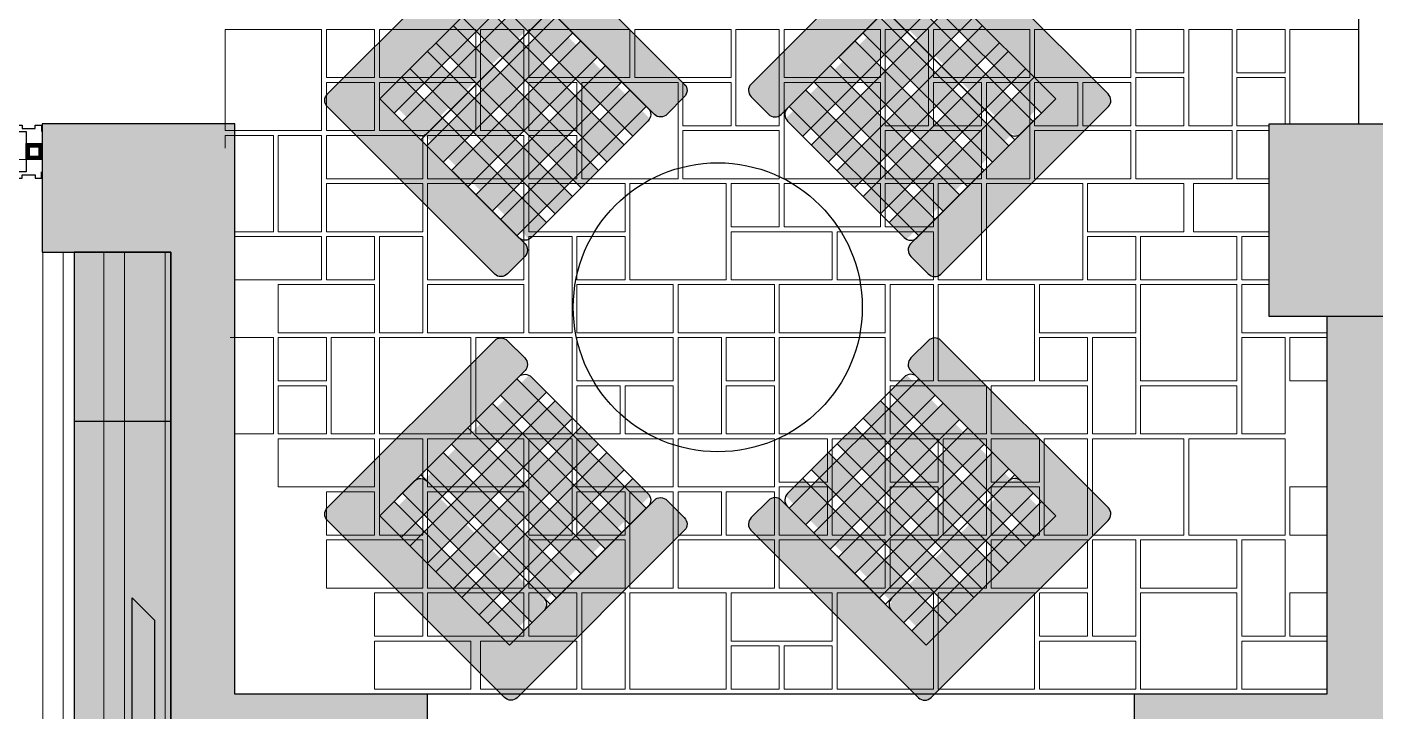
# Model space of a CAD drawing. Header units: millimetres. Extents: x 38613 to 88834, y 14193 to 29607.
# Drawn here: x 43766 to 47963, y 23160 to 25291 of the extents above; entities that cross this region are included whole.
import ezdxf

# ---------------------------------------------------------------- set-up
doc = ezdxf.new("R2010")
doc.units = ezdxf.units.MM
for name, color, linetype in [('doors', 4, 'Continuous'), ('Furn', 34, 'Continuous'), ('furn hatch', 254, 'Continuous'), ('hatch wall', 8, 'Continuous'), ('wall', 5, 'Continuous')]:
    doc.layers.add(name, color=color, linetype=linetype)
doc.layers.add('Floor', color=7, linetype='Continuous', lineweight=0, true_color=0xd6d6d6)

# ---------------------------------------------------------------- blocks, each defined once
blk = doc.blocks.new('gad fu')
at = {"layer": 'furn hatch'}
blk.add_hatch(color=256, dxfattribs=at).paths.add_polyline_path([(440, 850, 0.414214), (410, 880), (330, 880, 0.414214), (300, 850), (300, 140), (-300, 140), (-300, 310), (-300, 850, 0.414214), (-330, 880), (-410, 880, 0.414214), (-440, 850), (-440, 30, 0.414214), (-410, 0), (410, 0, 0.414214), (440, 30)])
h = blk.add_hatch(color=256, dxfattribs=at)
h.paths.add_polyline_path([(-200, 810), (-200, 850), (-270, 850, 0.085164), (-280, 848.3), (-280, 810)])
h.paths.add_polyline_path([(-280, 730), (-280, 690), (-200, 690), (-200, 730)])
h.paths.add_polyline_path([(-280, 610), (-280, 570), (-200, 570), (-200, 610)])
h.paths.add_polyline_path([(-280, 490), (-280, 450), (-200, 450), (-200, 490)])
h.paths.add_polyline_path([(-200, 340), (-200, 450), (-280, 450), (-280, 340)])
h.paths.add_polyline_path([(-270, 340, 0.085164), (-280, 338.3), (-280, 140), (-200, 140), (-200, 340)])
h = blk.add_hatch(color=256, dxfattribs=at)
h.paths.add_polyline_path([(-160, 850), (-160, 810), (-80, 810), (-80, 850)])
h.paths.add_polyline_path([(-160, 730), (-160, 690), (-80, 690), (-80, 730)])
h.paths.add_polyline_path([(-80, 570), (-80, 610), (-160, 610), (-160, 570)])
h.paths.add_polyline_path([(-80, 450), (-80, 490), (-160, 490), (-160, 450)])
h.paths.add_polyline_path([(-80, 340), (-80, 370), (-160, 370), (-160, 340)])
h.paths.add_polyline_path([(-160, 340), (-160, 330), (-80, 330), (-80, 340)])
h.paths.add_polyline_path([(-80, 210), (-80, 250), (-160, 250), (-160, 210)])
h = blk.add_hatch(color=256, dxfattribs=at)
h.paths.add_polyline_path([(-40, 250), (-40, 210), (40, 210), (40, 250)])
h.paths.add_polyline_path([(40, 340), (40, 370), (-40, 370), (-40, 340)])
h.paths.add_polyline_path([(-40, 340), (-40, 330), (40, 330), (40, 340)])
h.paths.add_polyline_path([(40, 450), (40, 490), (-40, 490), (-40, 450)])
h.paths.add_polyline_path([(40, 570), (40, 610), (-40, 610), (-40, 570)])
h.paths.add_polyline_path([(40, 690), (40, 730), (-40, 730), (-40, 690)])
h.paths.add_polyline_path([(-40, 850), (-40, 810), (40, 810), (40, 850)])
h.paths.add_polyline_path([(80, 850), (80, 810), (160, 810), (160, 850)])
h.paths.add_polyline_path([(80, 730), (80, 690), (160, 690), (160, 730)])
h.paths.add_polyline_path([(80, 610), (80, 570), (160, 570), (160, 610)])
h.paths.add_polyline_path([(80, 490), (80, 450), (160, 450), (160, 490)])
h.paths.add_polyline_path([(160, 340), (160, 370), (80, 370), (80, 340)])
h.paths.add_polyline_path([(160, 330), (160, 340), (80, 340), (80, 330)])
h.paths.add_polyline_path([(160, 210), (160, 250), (80, 250), (80, 210)])
h.paths.add_polyline_path([(280, 210), (280, 250), (200, 250), (200, 210)])
h.paths.add_polyline_path([(200, 340), (200, 330), (280, 330), (280, 338.3, 0.085164), (270, 340)])
h.paths.add_polyline_path([(270, 340), (280, 340), (280, 370), (200, 370), (200, 340)])
h.paths.add_polyline_path([(280, 450), (280, 490), (200, 490), (200, 450)])
h.paths.add_polyline_path([(200, 570), (200, 490), (280, 490), (280, 570)])
h.paths.add_polyline_path([(280, 570), (280, 610), (200, 610), (200, 570)])
h.paths.add_polyline_path([(200, 730), (200, 690), (280, 690), (280, 730)])
h.paths.add_polyline_path([(280, 810), (280, 848.3, 0.085164), (270, 850), (200, 850), (200, 810)])
h = blk.add_hatch(color=256, dxfattribs=at)
h.paths.add_polyline_path([(280, 490), (300, 490), (300, 570), (280, 570)])
h.paths.add_polyline_path([(280, 570), (200, 570), (200, 490), (280, 490)])
h.paths.add_polyline_path([(200, 570), (160, 570), (160, 490), (200, 490)])
h.paths.add_polyline_path([(160, 570), (80, 570), (80, 490), (160, 490)])
h.paths.add_polyline_path([(80, 570), (40, 570), (40, 490), (80, 490)])
h.paths.add_polyline_path([(40, 570), (-40, 570), (-40, 490), (40, 490)])
h.paths.add_polyline_path([(-40, 570), (-80, 570), (-80, 490), (-40, 490)])
h.paths.add_polyline_path([(-80, 570), (-160, 570), (-160, 490), (-80, 490)])
h.paths.add_polyline_path([(-160, 570), (-200, 570), (-200, 490), (-160, 490)])
h.paths.add_polyline_path([(-200, 570), (-280, 570), (-280, 490), (-200, 490)])
h.paths.add_polyline_path([(-280, 570), (-300, 570), (-300, 490), (-280, 490)])
h.paths.add_polyline_path([(-300, 610), (-280, 610), (-280, 690), (-300, 690)])
h.paths.add_polyline_path([(-280, 610), (-200, 610), (-200, 690), (-280, 690)])
h.paths.add_polyline_path([(-200, 610), (-160, 610), (-160, 690), (-200, 690)])
h.paths.add_polyline_path([(-160, 610), (-80, 610), (-80, 690), (-160, 690)])
h.paths.add_polyline_path([(-40, 690), (-80, 690), (-80, 610), (-40, 610)])
h.paths.add_polyline_path([(40, 690), (-40, 690), (-40, 610), (40, 610)])
h.paths.add_polyline_path([(40, 610), (80, 610), (80, 690), (40, 690)])
h.paths.add_polyline_path([(80, 610), (160, 610), (160, 690), (80, 690)])
h.paths.add_polyline_path([(200, 690), (160, 690), (160, 610), (200, 610)])
h.paths.add_polyline_path([(200, 610), (280, 610), (280, 690), (200, 690)])
h.paths.add_polyline_path([(300, 690), (280, 690), (280, 610), (300, 610)])
h.paths.add_polyline_path([(300, 810), (280, 810), (280, 730), (300, 730)])
h.paths.add_polyline_path([(280, 810), (200, 810), (200, 730), (280, 730)])
h.paths.add_polyline_path([(160, 730), (200, 730), (200, 810), (160, 810)])
h.paths.add_polyline_path([(160, 810), (80, 810), (80, 730), (160, 730)])
h.paths.add_polyline_path([(80, 810), (40, 810), (40, 730), (80, 730)])
h.paths.add_polyline_path([(40, 810), (-40, 810), (-40, 730), (40, 730)])
h.paths.add_polyline_path([(-40, 810), (-80, 810), (-80, 730), (-40, 730)])
h.paths.add_polyline_path([(-80, 730), (-80, 810), (-160, 810), (-160, 730)])
h.paths.add_polyline_path([(-200, 730), (-160, 730), (-160, 810), (-200, 810)])
h.paths.add_polyline_path([(-200, 810), (-280, 810), (-280, 730), (-200, 730)])
h.paths.add_polyline_path([(-280, 810), (-300, 810), (-300, 730), (-280, 730)])
h = blk.add_hatch(color=256, dxfattribs=at)
h.paths.add_polyline_path([(-280, 210), (-300, 210), (-300, 140), (-280, 140)])
h.paths.add_polyline_path([(-200, 210), (-280, 210), (-280, 140), (-200, 140)])
h.paths.add_polyline_path([(-160, 210), (-200, 210), (-200, 140), (-160, 140)])
h.paths.add_polyline_path([(-80, 210), (-160, 210), (-160, 140), (-80, 140)])
h.paths.add_polyline_path([(-40, 210), (-80, 210), (-80, 140), (-40, 140)])
h.paths.add_polyline_path([(40, 210), (-40, 210), (-40, 140), (40, 140)])
h.paths.add_polyline_path([(80, 210), (40, 210), (40, 140), (80, 140)])
h.paths.add_polyline_path([(160, 210), (80, 210), (80, 140), (160, 140)])
h.paths.add_polyline_path([(200, 210), (160, 210), (160, 140), (200, 140)])
h.paths.add_polyline_path([(280, 210), (200, 210), (200, 140), (280, 140)])
h.paths.add_polyline_path([(300, 210), (280, 210), (280, 140), (300, 140)])
h.paths.add_polyline_path([(300, 310, 0.184483), (292.4, 330), (280, 330), (280, 250), (300, 250)])
h.paths.add_polyline_path([(280, 330), (200, 330), (200, 250), (280, 250)])
h.paths.add_polyline_path([(200, 330), (160, 330), (160, 250), (200, 250)])
h.paths.add_polyline_path([(160, 330), (80, 330), (80, 250), (160, 250)])
h.paths.add_polyline_path([(80, 330), (40, 330), (40, 250), (80, 250)])
h.paths.add_polyline_path([(-40, 330), (-80, 330), (-80, 250), (-40, 250)])
h.paths.add_polyline_path([(40, 330), (-40, 330), (-40, 250), (40, 250)])
h.paths.add_polyline_path([(-80, 330), (-160, 330), (-160, 250), (-80, 250)])
h.paths.add_polyline_path([(-160, 330), (-200, 330), (-200, 250), (-160, 250)])
h.paths.add_polyline_path([(-200, 330), (-280, 330), (-280, 250), (-200, 250)])
h.paths.add_polyline_path([(-280, 330), (-292.4, 330, 0.184483), (-300, 310), (-300, 250), (-280, 250)])
h.paths.add_polyline_path([(-280, 450), (-300, 450), (-300, 370), (-280, 370)])
h.paths.add_polyline_path([(-200, 450), (-280, 450), (-280, 370), (-200, 370)])
h.paths.add_polyline_path([(-160, 450), (-200, 450), (-200, 370), (-160, 370)])
h.paths.add_polyline_path([(-80, 450), (-160, 450), (-160, 370), (-80, 370)])
h.paths.add_polyline_path([(-40, 450), (-80, 450), (-80, 370), (-40, 370)])
h.paths.add_polyline_path([(40, 450), (-40, 450), (-40, 370), (40, 370)])
h.paths.add_polyline_path([(160, 450), (80, 450), (80, 370), (160, 370)])
h.paths.add_polyline_path([(80, 450), (40, 450), (40, 370), (80, 370)])
h.paths.add_polyline_path([(200, 450), (160, 450), (160, 370), (200, 370)])
h.paths.add_polyline_path([(280, 450), (200, 450), (200, 370), (280, 370)])
h.paths.add_polyline_path([(300, 450), (280, 450), (280, 370), (300, 370)])
at = {"color": 0}
for points in [[(-300, 140), (-300, 850, 0.414214), (-330, 880), (-410, 880, 0.414214), (-440, 850), (-440, 30, 0.414214), (-410, 0), (410, 0, 0.414214), (440, 30), (440, 850, 0.414214), (410, 880), (330, 880, 0.414214), (300, 850), (300, 140), (-300, 140), (-300, 850)], [(-300, 340), (270, 340, -0.414214), (300, 310), (300, 140), (-300, 140), (-300, 310, -0.414214), (-270, 340), (300, 340), (300, 820, 0.414214), (270, 850), (-270, 850, 0.414214), (-300, 820), (-300, 340)]]:
    blk.add_lwpolyline(points, format="xyb", dxfattribs=at)
at = {"layer": 'furn hatch'}
for p, q in [((-200, 850), (-200, 140)), ((-160, 850), (-160, 140)), ((-80, 850), (-80, 140)), ((-40, 850), (-40, 140)), ((40, 850), (40, 140)), ((80, 850), (80, 140)), ((160, 850), (160, 140)), ((200, 850), (200, 140)), ((300, 810), (-300, 810)), ((300, 730), (-300, 730)), ((300, 690), (-300, 690)), ((300, 610), (-300, 610)), ((300, 570), (-300, 570)), ((300, 490), (-300, 490)), ((300, 450), (-300, 450)), ((300, 370), (-300, 370)), ((300, 250), (-300, 250)), ((-300, 210), (300, 210))]:
    blk.add_line(p, q, dxfattribs=at)
blk = doc.blocks.new('door-handle')
at = {"color": 0}
for p, q in [((-32, 10), (-32, -10)), ((-30, 9), (-32, 9)), ((-30, 9), (-30, -9)), ((-19, 9), (-21, 9)), ((-21, 9), (-21, -9)), ((-19, 10), (-19, -10)), ((-9, 10), (-19, 10)), ((0, 25), (-9, 25)), ((-9, 25), (-9, -25)), ((0, -25), (0, 25)), ((-32, -10), (-40.3, -10)), ((-30, -9), (-32, -9)), ((-19, -9), (-21, -9)), ((-9, -10), (-19, -10)), ((-9, -25), (0, -25)), ((-61.7, -93.1), (-60.8, -94))]:
    blk.add_line(p, q, dxfattribs=at)
for centre, radius, start, end in [((-34.5, -14.9), 25, 84.355, 191.5747), ((-25.5, 16.2), 8.47, 237.8902, 302.1098), ((-242.8, -39.2), 184.8, 350.5395, 5.9914), ((-39.7, -19.5), 9.55, 85.9769, 192.3257), ((-595.6, -61.6), 548.1, 359.693, 4.1861), ((-25.5, -16.2), 8.47, 57.8902, 122.1098), ((-38.9, -82.4), 25.1, 149.3294, 204.9726), ((-91.1, -62.2), 42.6, 313.5613, 358.1692), ((-90.2, -63.1), 42.6, 313.5613, 358.1692)]:
    blk.add_arc(centre, radius, start, end, dxfattribs=at)
blk = doc.blocks.new('door 810x125')
at = {"layer": 'doors', "color": 34, "linetype": 'ByBlock'}
for points in [[(-62.5, -32), (-82.5, -32), (-82.5, -12), (-72.5, -12), (-72.5, 28), (-82.5, 28), (-82.5, 48), (-62.5, 48)], [(62.5, -32), (82.5, -32), (82.5, -12), (72.5, -12), (72.5, 28), (82.5, 28), (82.5, 48), (62.5, 48)], [(62.5, 0), (-62.5, 0), (-62.5, -47), (-10.5, -47), (-10.5, -32), (62.5, -32), (62.5, 0)], [(29.5, -32), (735.5, -32), (735.5, -72), (29.5, -72), (29.5, -32)], [(-62.5, -778), (-82.5, -778), (-82.5, -798), (-72.5, -798), (-72.5, -838), (-82.5, -838), (-82.5, -858), (-62.5, -858)], [(62.5, -810), (-62.5, -810), (-62.5, -763), (-10.5, -763), (-10.5, -778), (62.5, -778), (62.5, -810)], [(62.5, -778), (82.5, -778), (82.5, -798), (72.5, -798), (72.5, -838), (82.5, -838), (82.5, -858), (62.5, -858)]]:
    blk.add_lwpolyline(points, dxfattribs=at)
at = {"layer": 'doors'}
blk.add_arc((-10.5, -32), 746.3, 272.8011, 358.4643, dxfattribs=at)
at = {"layer": 'doors', "color": 34, "linetype": 'ByBlock', "zscale": 0.07530120532436947}
for p, xscale, yscale, rotation in [((681.6, -32), 0.7530120532028377, 0.7530120532028377, 270.0000000310026), ((681.6, -72), -0.753012053319253, 0.753012053319253, 269.9999999689974)]:
    blk.add_blockref('door-handle', p, dxfattribs=dict(at, xscale=xscale, yscale=yscale, rotation=rotation))

msp = doc.modelspace()

# ---------------------------------------------------------------- hatches: boundary and pattern name
at = {"layer": 'doors'}
h = msp.add_hatch(color=256, dxfattribs=at)
h.paths.add_polyline_path([(43803.3, 24887.6), (43773.3, 24887.6), (43773.3, 24917.6), (43803.3, 24917.6)], flags=16)
h.paths.add_polyline_path([(43813.3, 24877.6), (43763.3, 24877.6), (43763.3, 24927.6), (43813.3, 24927.6)])
at = {"layer": 'Floor'}
h = msp.add_hatch(dxfattribs=at)
h.set_pattern_fill('ANSI32', color=256, scale=20, angle=45)
edge = h.paths.add_edge_path()
edge.add_line((45113.3, 15113.3), (44413.3, 15113.3))
edge.add_line((44413.3, 15113.3), (44413.3, 16013.3))
edge.add_line((44413.3, 16013.3), (43863.3, 16013.3))
edge.add_line((43863.3, 16013.3), (43863.3, 15813.3))
edge.add_line((43863.3, 15813.3), (44013.3, 15813.3))
edge.add_line((44013.3, 15813.3), (44013.3, 14913.3))
edge.add_line((44013.3, 14913.3), (44113.3, 14913.3))
edge.add_line((44113.3, 14913.3), (44113.3, 14783.3))
edge.add_line((44113.3, 14783.3), (41913.3, 14783.3))
edge.add_line((41913.3, 14783.3), (41913.3, 15813.3))
edge.add_line((41913.3, 15813.3), (43053.3, 15813.3))
edge.add_line((43053.3, 15813.3), (43053.3, 16013.3))
edge.add_line((43053.3, 16013.3), (42163.3, 16013.3))
edge.add_line((42163.3, 16013.3), (42163.3, 17513.3))
edge.add_line((42163.3, 17513.3), (42813.3, 17513.3))
edge.add_line((42813.3, 17513.3), (42813.3, 18463.3))
edge.add_line((42813.3, 18463.3), (42075.8, 18463.3))
edge.add_line((42075.8, 18463.3), (42075.8, 18363.3))
edge.add_line((42075.8, 18363.3), (42713.3, 18363.3))
edge.add_line((42713.3, 18363.3), (42713.3, 17613.3))
edge.add_line((42713.3, 17613.3), (42063.3, 17613.3))
edge.add_line((42063.3, 17613.3), (42063.3, 16013.3))
edge.add_line((42063.3, 16013.3), (39613.3, 16013.3))
edge.add_line((39613.3, 16013.3), (39613.3, 18463.3))
edge.add_line((39613.3, 18463.3), (39413.3, 18463.3))
edge.add_line((39413.3, 18463.3), (38813.3, 19063.3))
edge.add_line((38813.3, 19063.3), (38813.3, 20389.6))
edge.add_line((38813.3, 20389.6), (39413.3, 20989.6))
edge.add_line((39413.3, 20989.6), (40213.3, 20989.6))
edge.add_line((40213.3, 20989.6), (40213.3, 21189.6))
edge.add_line((40213.3, 21189.6), (39613.3, 21189.6))
edge.add_line((39613.3, 21189.6), (39613.3, 24589.6))
edge.add_line((39613.3, 24589.6), (40213.3, 24589.6))
edge.add_line((40213.3, 24589.6), (40213.3, 24877.6))
edge.add_line((40213.3, 24877.6), (43813.3, 24877.6))
edge.add_line((43813.3, 24877.6), (43813.3, 24589.6))
edge.add_line((43813.3, 24589.6), (44213.3, 24589.6))
edge.add_line((44213.3, 24589.6), (44213.3, 21189.6))
edge.add_line((44213.3, 21189.6), (43813.3, 21189.6))
edge.add_line((43813.3, 21189.6), (43813.3, 20989.6))
edge.add_line((43813.3, 20989.6), (43863.3, 20989.6))
edge.add_line((43863.3, 20989.6), (43863.3, 20893.4))
edge.add_line((43863.3, 20893.4), (43663.3, 20693.4))
edge.add_line((43663.3, 20693.4), (43663.3, 20021.2))
edge.add_line((43663.3, 20021.2), (43863.3, 19821.2))
edge.add_line((43863.3, 19821.2), (43863.3, 19725))
edge.add_line((43863.3, 19725), (44013.3, 19725))
edge.add_line((44013.3, 19725), (44013.3, 19573.3))
edge.add_line((44013.3, 19573.3), (44148.3, 19573.3))
edge.add_line((44148.3, 19573.3), (44148.3, 18763.3))
edge.add_line((44148.3, 18763.3), (44013.3, 18763.3))
edge.add_line((44013.3, 18763.3), (44013.3, 18363.3))
edge.add_line((44013.3, 18363.3), (44130.9, 18363.3))
edge.add_arc((45675, 18299.2), 1545.5, 177.6226, 219.1921)
edge.add_arc((45646, 18275.5), 1507.9, 219.1921, 249.3154)
edge.add_line((45113.3, 16864.8), (45113.3, 16733.3))
edge.add_line((45113.3, 16733.3), (45213.3, 16733.3))
edge.add_line((45213.3, 16733.3), (45213.3, 16023.3))
edge.add_line((45213.3, 16023.3), (45113.3, 16023.3))
edge.add_line((45113.3, 16023.3), (45113.3, 15113.3))
at = {"layer": 'Furn'}
msp.add_hatch(color=254, dxfattribs=at).paths.add_polyline_path([(43913.3, 24589.6), (43913.3, 21189.6), (44213.3, 21189.6), (44213.3, 24589.6)])
at = {"layer": 'hatch wall', "true_color": 0x4a4a4a}
for points in [[(45013.3, 23013.3), (45013.3, 23213.3), (44413.3, 23213.3), (44413.3, 24989.6), (43813.3, 24989.6), (43813.3, 24589.6), (44213.3, 24589.6), (44213.3, 21189.6), (43813.3, 21189.6), (43813.3, 20989.6), (44013.3, 20989.6), (44013.3, 19573.3), (44413.3, 19573.3), (44413.3, 23013.3)], [(46813.3, 14913.3), (48013.3, 14913.3), (48013.3, 24389.6), (47813.3, 24389.6), (47813.3, 23213.3), (47213.3, 23213.3), (47213.3, 23013.3), (47813.3, 23013.3), (47813.3, 15113.3), (46813.3, 15113.3)]]:
    msp.add_hatch(color=251, dxfattribs=at).paths.add_polyline_path(points)
h = msp.add_hatch(color=251, dxfattribs=at)
h.paths.add_polyline_path([(48013.3, 24389.6), (48393.1, 24389.6), (48393.1, 24989.6), (48013.3, 24989.6)])
h.paths.add_polyline_path([(48013.3, 24389.6), (47633.5, 24389.6), (47633.5, 24989.6), (48013.3, 24989.6)])

# ---------------------------------------------------------------- linework, layer by layer
msp.add_line((47913.3, 24989.6), (47913.3, 28387.2))
at = {"layer": 'doors'}
for points in [[(43813.3, 24877.6), (43763.3, 24877.6), (43763.3, 24927.6), (43813.3, 24927.6)], [(43803.3, 24887.6), (43773.3, 24887.6), (43773.3, 24917.6), (43803.3, 24917.6)]]:
    msp.add_lwpolyline(points, close=True, dxfattribs=at)
at = {"layer": 'Floor'}
for points in [[(44383.3, 25283.3), (44683.3, 25283.3), (44683.3, 24968.3), (44383.3, 24968.3), (44383.3, 25283.3)], [(44698.3, 25133.3), (44848.3, 25133.3), (44848.3, 25283.3), (44698.3, 25283.3), (44698.3, 25133.3)], [(45163.3, 25283.3), (44863.3, 25283.3), (44863.3, 25133.3), (45163.3, 25133.3), (45163.3, 25283.3)], [(45178.3, 25283.3), (45178.3, 24968.3), (45313.3, 24968.3), (45313.3, 25283.3), (45178.3, 25283.3)], [(45328.3, 25283.3), (45643.3, 25283.3), (45643.3, 25133.3), (45328.3, 25133.3), (45328.3, 25283.3)], [(45658.3, 25283.3), (45958.3, 25283.3), (45958.3, 25133.3), (45658.3, 25133.3), (45658.3, 25283.3)], [(45973.3, 25283.3), (45973.3, 24983.3), (46108.3, 24983.3), (46108.3, 25283.3), (45973.3, 25283.3)], [(46423.3, 25133.3), (46123.3, 25133.3), (46123.3, 25283.3), (46423.3, 25283.3), (46423.3, 25133.3)], [(46573.3, 25283.3), (46573.3, 24983.3), (46438.3, 24983.3), (46438.3, 25283.3), (46573.3, 25283.3)], [(46888.3, 25283.3), (46588.3, 25283.3), (46588.3, 25133.3), (46888.3, 25133.3), (46888.3, 25283.3)], [(47203.3, 25283.3), (46903.3, 25283.3), (46903.3, 25133.3), (47203.3, 25133.3), (47203.3, 25283.3)], [(47218.3, 25283.3), (47368.3, 25283.3), (47368.3, 25148.3), (47218.3, 25148.3), (47218.3, 25283.3)], [(47383.3, 25283.3), (47383.3, 24983.3), (47518.3, 24983.3), (47518.3, 25283.3), (47383.3, 25283.3)], [(47533.3, 25283.3), (47683.3, 25283.3), (47683.3, 25148.3), (47533.3, 25148.3), (47533.3, 25283.3)], [(47698.3, 25283.3), (47698.3, 24989.6)], [(47913.3, 25283.3), (47698.3, 25283.3)], [(44698.3, 24968.3), (44848.3, 24968.3), (44848.3, 25118.3), (44698.3, 25118.3), (44698.3, 24968.3)], [(45163.3, 25118.3), (44863.3, 25118.3), (44863.3, 24968.3), (45163.3, 24968.3), (45163.3, 25118.3)], [(45478.3, 24968.3), (45328.3, 24968.3), (45328.3, 25118.3), (45478.3, 25118.3), (45478.3, 24968.3)], [(45493.3, 25118.3), (45793.3, 25118.3), (45793.3, 24818.3), (45493.3, 24818.3), (45493.3, 25118.3)], [(45808.3, 24983.3), (45958.3, 24983.3), (45958.3, 25118.3), (45808.3, 25118.3), (45808.3, 24983.3)], [(46423.3, 25118.3), (46123.3, 25118.3), (46123.3, 24818.3), (46423.3, 24818.3), (46423.3, 25118.3)], [(46738.3, 24983.3), (46588.3, 24983.3), (46588.3, 25118.3), (46738.3, 25118.3), (46738.3, 24983.3)], [(46753.3, 25118.3), (46753.3, 24818.3), (46888.3, 24818.3), (46888.3, 25118.3), (46753.3, 25118.3)], [(46903.3, 25118.3), (47038.3, 25118.3), (47038.3, 24983.3), (46903.3, 24983.3), (46903.3, 25118.3)], [(47203.3, 24983.3), (47053.3, 24983.3), (47053.3, 25118.3), (47203.3, 25118.3), (47203.3, 24983.3)], [(47218.3, 24983.3), (47368.3, 24983.3), (47368.3, 25133.3), (47218.3, 25133.3), (47218.3, 24983.3)], [(47683.3, 24989.6), (47683.3, 25133.3), (47533.3, 25133.3), (47533.3, 24983.3)], [(47533.3, 24983.3), (47633.5, 24983.3)], [(44383.3, 24953.3), (44383.3, 24913.3)], [(44413.3, 24653.3), (44533.3, 24653.3), (44533.3, 24953.3), (44383.3, 24953.3)], [(44548.3, 24953.3), (44548.3, 24653.3), (44683.3, 24653.3), (44683.3, 24953.3), (44548.3, 24953.3)], [(44998.3, 24818.3), (44698.3, 24818.3), (44698.3, 24953.3), (44998.3, 24953.3), (44998.3, 24818.3)], [(45313.3, 24818.3), (45013.3, 24818.3), (45013.3, 24953.3), (45313.3, 24953.3), (45313.3, 24818.3)], [(45478.3, 24953.3), (45328.3, 24953.3), (45328.3, 24818.3), (45478.3, 24818.3), (45478.3, 24953.3)], [(45808.3, 24968.3), (46108.3, 24968.3), (46108.3, 24818.3), (45808.3, 24818.3), (45808.3, 24968.3)], [(46738.3, 24968.3), (46438.3, 24968.3), (46438.3, 24818.3), (46738.3, 24818.3), (46738.3, 24968.3)], [(47203.3, 24968.3), (46903.3, 24968.3), (46903.3, 24818.3), (47203.3, 24818.3), (47203.3, 24968.3)], [(47218.3, 24968.3), (47518.3, 24968.3), (47518.3, 24818.3), (47218.3, 24818.3), (47218.3, 24968.3)], [(47533.3, 24968.3), (47633.5, 24968.3)], [(47633.5, 24818.3), (47533.3, 24818.3), (47533.3, 24968.3)], [(40213.3, 20989.6), (40213.3, 21189.6), (39613.3, 21189.6), (39613.3, 24589.6), (40213.3, 24589.6), (40213.3, 24877.6), (43813.3, 24877.6), (43813.3, 24589.6), (44213.3, 24589.6), (44213.3, 21189.6), (43813.3, 21189.6), (43813.3, 20989.6)], [(44698.3, 24653.3), (44998.3, 24653.3), (44998.3, 24803.3), (44698.3, 24803.3), (44698.3, 24653.3)], [(45313.3, 24503.3), (45013.3, 24503.3), (45013.3, 24803.3), (45313.3, 24803.3), (45313.3, 24503.3)], [(45628.3, 24653.3), (45328.3, 24653.3), (45328.3, 24803.3), (45628.3, 24803.3), (45628.3, 24653.3)], [(45643.3, 24803.3), (45943.3, 24803.3), (45943.3, 24503.3), (45643.3, 24503.3), (45643.3, 24803.3)], [(45943.3, 24503.3), (45643.3, 24503.3), (45643.3, 24803.3), (45943.3, 24803.3), (45943.3, 24503.3)], [(45958.3, 24668.3), (46108.3, 24668.3), (46108.3, 24803.3), (45958.3, 24803.3), (45958.3, 24668.3)], [(46423.3, 24803.3), (46123.3, 24803.3), (46123.3, 24668.3), (46423.3, 24668.3), (46423.3, 24803.3)], [(46588.3, 24668.3), (46438.3, 24668.3), (46438.3, 24803.3), (46588.3, 24803.3), (46588.3, 24668.3)], [(46603.3, 24803.3), (46603.3, 24503.3), (46738.3, 24503.3), (46738.3, 24803.3), (46603.3, 24803.3)], [(46753.3, 24503.3), (47053.3, 24503.3), (47053.3, 24803.3), (46753.3, 24803.3), (46753.3, 24503.3)], [(47068.3, 24653.3), (47368.3, 24653.3), (47368.3, 24803.3), (47068.3, 24803.3), (47068.3, 24653.3)], [(47633.5, 24653.3), (47398.3, 24653.3), (47398.3, 24803.3), (47633.5, 24803.3)], [(45958.3, 24653.3), (46273.3, 24653.3), (46273.3, 24503.3), (45958.3, 24503.3), (45958.3, 24653.3)], [(46588.3, 24653.3), (46288.3, 24653.3), (46288.3, 24503.3), (46588.3, 24503.3), (46588.3, 24653.3)], [(44413.3, 24503.3), (44683.3, 24503.3), (44683.3, 24638.3), (44413.3, 24638.3)], [(44698.3, 24638.3), (44848.3, 24638.3), (44848.3, 24503.3), (44698.3, 24503.3), (44698.3, 24638.3)], [(44863.3, 24338.3), (44863.3, 24638.3), (44998.3, 24638.3), (44998.3, 24338.3), (44863.3, 24338.3)], [(45463.3, 24338.3), (45463.3, 24638.3), (45328.3, 24638.3), (45328.3, 24338.3), (45463.3, 24338.3)], [(45628.3, 24638.3), (45478.3, 24638.3), (45478.3, 24503.3), (45628.3, 24503.3), (45628.3, 24638.3)], [(47068.3, 24638.3), (47218.3, 24638.3), (47218.3, 24503.3), (47068.3, 24503.3), (47068.3, 24638.3)], [(47533.3, 24503.3), (47233.3, 24503.3), (47233.3, 24638.3), (47533.3, 24638.3), (47533.3, 24503.3)], [(47633.5, 24638.3), (47548.3, 24638.3), (47548.3, 24503.3), (47633.5, 24503.3)], [(44548.3, 24338.3), (44848.3, 24338.3), (44848.3, 24488.3), (44548.3, 24488.3), (44548.3, 24338.3)], [(45313.3, 24488.3), (45013.3, 24488.3), (45013.3, 24338.3), (45313.3, 24338.3), (45313.3, 24488.3)], [(45778.3, 24338.3), (45478.3, 24338.3), (45478.3, 24488.3), (45778.3, 24488.3), (45778.3, 24338.3)], [(46093.3, 24338.3), (45793.3, 24338.3), (45793.3, 24488.3), (46093.3, 24488.3), (46093.3, 24338.3)], [(46438.3, 24338.3), (46108.3, 24338.3), (46108.3, 24488.3), (46438.3, 24488.3), (46438.3, 24338.3)], [(46588.3, 24488.3), (46588.3, 24188.3), (46453.3, 24188.3), (46453.3, 24488.3), (46588.3, 24488.3)], [(46603.3, 24188.3), (46903.3, 24188.3), (46903.3, 24488.3), (46603.3, 24488.3), (46603.3, 24188.3)], [(46918.3, 24338.3), (47218.3, 24338.3), (47218.3, 24488.3), (46918.3, 24488.3), (46918.3, 24338.3)], [(47533.3, 24188.3), (47233.3, 24188.3), (47233.3, 24488.3), (47533.3, 24488.3), (47533.3, 24188.3)], [(47813.3, 24338.3), (47548.3, 24338.3), (47548.3, 24488.3), (47633.5, 24488.3)], [(44413.3, 24023.3), (44533.3, 24023.3), (44533.3, 24323.3), (44398.3, 24323.3)], [(44548.3, 24323.3), (44698.3, 24323.3), (44698.3, 24188.3), (44548.3, 24188.3), (44548.3, 24323.3)], [(44713.3, 24323.3), (44713.3, 24023.3), (44848.3, 24023.3), (44848.3, 24323.3), (44713.3, 24323.3)], [(44863.3, 24323.3), (45148.3, 24323.3), (45148.3, 24023.3), (44863.3, 24023.3), (44863.3, 24323.3)], [(45463.3, 24323.3), (45163.3, 24323.3), (45163.3, 24023.3), (45463.3, 24023.3), (45463.3, 24323.3)], [(45478.3, 24188.3), (45778.3, 24188.3), (45778.3, 24323.3), (45478.3, 24323.3), (45478.3, 24188.3)], [(45928.3, 24323.3), (45928.3, 24023.3), (45793.3, 24023.3), (45793.3, 24323.3), (45928.3, 24323.3)], [(46093.3, 24323.3), (45943.3, 24323.3), (45943.3, 24188.3), (46093.3, 24188.3), (46093.3, 24323.3)], [(46438.3, 24323.3), (46108.3, 24323.3), (46108.3, 24023.3), (46438.3, 24023.3), (46438.3, 24323.3)], [(46918.3, 24323.3), (47068.3, 24323.3), (47068.3, 24188.3), (46918.3, 24188.3), (46918.3, 24323.3)], [(47083.3, 24023.3), (47083.3, 24323.3), (47218.3, 24323.3), (47218.3, 24023.3), (47083.3, 24023.3)], [(47683.3, 24023.3), (47683.3, 24323.3), (47548.3, 24323.3), (47548.3, 24023.3), (47683.3, 24023.3)], [(47813.3, 24323.3), (47698.3, 24323.3), (47698.3, 24188.3), (47813.3, 24188.3)], [(44548.3, 24023.3), (44698.3, 24023.3), (44698.3, 24173.3), (44548.3, 24173.3), (44548.3, 24023.3)], [(45478.3, 24023.3), (45613.3, 24023.3), (45613.3, 24173.3), (45478.3, 24173.3), (45478.3, 24023.3)], [(45778.3, 24023.3), (45628.3, 24023.3), (45628.3, 24173.3), (45778.3, 24173.3), (45778.3, 24023.3)], [(46093.3, 24023.3), (45943.3, 24023.3), (45943.3, 24173.3), (46093.3, 24173.3), (46093.3, 24023.3)], [(46753.3, 24173.3), (46453.3, 24173.3), (46453.3, 24023.3), (46753.3, 24023.3), (46753.3, 24173.3)], [(46768.3, 24023.3), (47068.3, 24023.3), (47068.3, 24173.3), (46768.3, 24173.3), (46768.3, 24023.3)], [(47533.3, 24173.3), (47233.3, 24173.3), (47233.3, 24023.3), (47533.3, 24023.3), (47533.3, 24173.3)], [(44548.3, 24008.3), (44848.3, 24008.3), (44848.3, 23858.3), (44548.3, 23858.3), (44548.3, 24008.3)], [(44863.3, 24008.3), (44863.3, 23708.3), (44998.3, 23708.3), (44998.3, 24008.3), (44863.3, 24008.3)], [(45313.3, 23858.3), (45013.3, 23858.3), (45013.3, 24008.3), (45313.3, 24008.3), (45313.3, 23858.3)], [(45463.3, 24008.3), (45463.3, 23708.3), (45328.3, 23708.3), (45328.3, 24008.3), (45463.3, 24008.3)], [(45778.3, 24008.3), (45478.3, 24008.3), (45478.3, 23858.3), (45778.3, 23858.3), (45778.3, 24008.3)], [(46093.3, 24008.3), (45793.3, 24008.3), (45793.3, 23858.3), (46093.3, 23858.3), (46093.3, 24008.3)], [(46108.3, 24008.3), (46258.3, 24008.3), (46258.3, 23873.3), (46108.3, 23873.3), (46108.3, 24008.3)], [(46438.3, 24008.3), (46438.3, 23708.3), (46273.3, 23708.3), (46273.3, 24008.3), (46438.3, 24008.3)], [(46453.3, 24008.3), (46603.3, 24008.3), (46603.3, 23873.3), (46453.3, 23873.3), (46453.3, 24008.3)], [(46618.3, 24008.3), (46618.3, 23708.3), (46753.3, 23708.3), (46753.3, 24008.3), (46618.3, 24008.3)], [(46768.3, 24008.3), (46918.3, 24008.3), (46918.3, 23873.3), (46768.3, 23873.3), (46768.3, 24008.3)], [(46933.3, 24008.3), (46933.3, 23708.3), (47068.3, 23708.3), (47068.3, 24008.3), (46933.3, 24008.3)], [(47083.3, 24008.3), (47368.3, 24008.3), (47368.3, 23708.3), (47083.3, 23708.3), (47083.3, 24008.3)], [(47683.3, 24008.3), (47383.3, 24008.3), (47383.3, 23708.3), (47683.3, 23708.3), (47683.3, 24008.3)], [(44698.3, 23708.3), (44848.3, 23708.3), (44848.3, 23843.3), (44698.3, 23843.3), (44698.3, 23708.3)], [(45313.3, 23843.3), (45013.3, 23843.3), (45013.3, 23543.3), (45313.3, 23543.3), (45313.3, 23843.3)], [(45628.3, 23708.3), (45478.3, 23708.3), (45478.3, 23843.3), (45628.3, 23843.3), (45628.3, 23708.3)], [(45643.3, 23843.3), (45643.3, 23543.3), (45778.3, 23543.3), (45778.3, 23843.3), (45643.3, 23843.3)], [(45793.3, 23843.3), (45928.3, 23843.3), (45928.3, 23708.3), (45793.3, 23708.3), (45793.3, 23843.3)], [(46093.3, 23708.3), (45943.3, 23708.3), (45943.3, 23843.3), (46093.3, 23843.3), (46093.3, 23708.3)], [(46108.3, 23708.3), (46258.3, 23708.3), (46258.3, 23858.3), (46108.3, 23858.3), (46108.3, 23708.3)], [(46453.3, 23708.3), (46603.3, 23708.3), (46603.3, 23858.3), (46453.3, 23858.3), (46453.3, 23708.3)], [(46768.3, 23708.3), (46918.3, 23708.3), (46918.3, 23858.3), (46768.3, 23858.3), (46768.3, 23708.3)], [(47813.3, 23858.3), (47698.3, 23858.3), (47698.3, 23708.3)], [(44698.3, 23693.3), (44998.3, 23693.3), (44998.3, 23543.3), (44698.3, 23543.3), (44698.3, 23693.3)], [(45628.3, 23693.3), (45328.3, 23693.3), (45328.3, 23543.3), (45628.3, 23543.3), (45628.3, 23693.3)], [(46093.3, 23693.3), (45793.3, 23693.3), (45793.3, 23543.3), (46093.3, 23543.3), (46093.3, 23693.3)], [(46438.3, 23693.3), (46108.3, 23693.3), (46108.3, 23543.3), (46438.3, 23543.3), (46438.3, 23693.3)], [(46453.3, 23693.3), (46753.3, 23693.3), (46753.3, 23543.3), (46453.3, 23543.3), (46453.3, 23693.3)], [(46768.3, 23693.3), (47068.3, 23693.3), (47068.3, 23543.3), (46768.3, 23543.3), (46768.3, 23693.3)], [(47083.3, 23693.3), (47083.3, 23393.3), (47218.3, 23393.3), (47218.3, 23693.3), (47083.3, 23693.3)], [(47533.3, 23543.3), (47233.3, 23543.3), (47233.3, 23693.3), (47533.3, 23693.3), (47533.3, 23543.3)], [(47683.3, 23693.3), (47683.3, 23393.3), (47548.3, 23393.3), (47548.3, 23693.3), (47683.3, 23693.3)], [(47698.3, 23708.3), (47813.3, 23708.3)], [(44848.3, 23393.3), (44998.3, 23393.3), (44998.3, 23528.3), (44848.3, 23528.3), (44848.3, 23393.3)], [(45313.3, 23528.3), (45013.3, 23528.3), (45013.3, 23393.3), (45313.3, 23393.3), (45313.3, 23528.3)], [(45478.3, 23393.3), (45328.3, 23393.3), (45328.3, 23528.3), (45478.3, 23528.3), (45478.3, 23393.3)], [(45493.3, 23528.3), (45493.3, 23228.3), (45628.3, 23228.3), (45628.3, 23528.3), (45493.3, 23528.3)], [(45643.3, 23228.3), (45943.3, 23228.3), (45943.3, 23528.3), (45643.3, 23528.3), (45643.3, 23228.3)], [(45958.3, 23378.3), (46273.3, 23378.3), (46273.3, 23528.3), (45958.3, 23528.3), (45958.3, 23378.3)], [(46273.3, 23378.3), (45958.3, 23378.3), (45958.3, 23528.3), (46273.3, 23528.3), (46273.3, 23378.3)], [(46588.3, 23228.3), (46288.3, 23228.3), (46288.3, 23528.3), (46588.3, 23528.3), (46588.3, 23228.3)], [(46603.3, 23528.3), (46903.3, 23528.3), (46903.3, 23228.3), (46603.3, 23228.3), (46603.3, 23528.3)], [(46918.3, 23393.3), (47068.3, 23393.3), (47068.3, 23528.3), (46918.3, 23528.3), (46918.3, 23393.3)], [(47533.3, 23528.3), (47233.3, 23528.3), (47233.3, 23228.3), (47533.3, 23228.3), (47533.3, 23528.3)], [(47813.3, 23393.3), (47698.3, 23393.3), (47698.3, 23528.3), (47813.3, 23528.3)], [(44848.3, 23378.3), (45148.3, 23378.3), (45148.3, 23228.3), (44848.3, 23228.3), (44848.3, 23378.3)], [(45478.3, 23378.3), (45178.3, 23378.3), (45178.3, 23228.3), (45478.3, 23228.3), (45478.3, 23378.3)], [(45958.3, 23363.3), (46108.3, 23363.3), (46108.3, 23228.3), (45958.3, 23228.3), (45958.3, 23363.3)], [(46273.3, 23363.3), (46123.3, 23363.3), (46123.3, 23228.3), (46273.3, 23228.3), (46273.3, 23363.3)], [(46918.3, 23378.3), (47218.3, 23378.3), (47218.3, 23228.3), (46918.3, 23228.3), (46918.3, 23378.3)], [(47813.3, 23378.3), (47548.3, 23378.3), (47548.3, 23228.3), (47813.3, 23228.3)]]:
    msp.add_lwpolyline(points, dxfattribs=at)
at = {"layer": 'Furn', "color": 34}
for points in [[(43913.3, 24589.6), (43913.3, 21189.6), (44213.3, 21189.6), (44213.3, 24589.6), (43913.3, 24589.6)], [(43913.3, 24063.3), (44213.3, 24063.3)]]:
    msp.add_lwpolyline(points, dxfattribs=at)
at = {"layer": 'Furn', "ltscale": 15}
msp.add_lwpolyline([(44163.3, 23443.3), (44163.3, 22383.3), (44093.3, 22313.3), (44093.3, 23513.3), (44163.3, 23443.3)], dxfattribs=at)
at = {"layer": 'Furn', "color": 34}
msp.add_circle((45916.9, 24417.8), 450, dxfattribs=at)
at = {"layer": 'wall', "color": 4}
msp.add_line((47213.3, 23213.3), (45013.3, 23213.3), dxfattribs=at)
at = {"layer": 'wall'}
for points in [[(45013.3, 23013.3), (45013.3, 23213.3), (44413.3, 23213.3), (44413.3, 24989.6), (43813.3, 24989.6), (43813.3, 24589.6), (44213.3, 24589.6), (44213.3, 21189.6), (43813.3, 21189.6), (43813.3, 20989.6), (44013.3, 20989.6), (44013.3, 19573.3), (44013.3, 19573.3), (44013.3, 19573.3), (44413.3, 19573.3), (44413.3, 23013.3), (45013.3, 23013.3)], [(46813.3, 14913.3), (46813.3, 14913.3), (46813.3, 14913.3), (46813.3, 14913.3), (46813.3, 14913.3), (48013.3, 14913.3), (48013.3, 24389.6), (48013.3, 24389.6), (47813.3, 24389.6), (47813.3, 24389.6), (47813.3, 24389.6), (47813.3, 24389.6), (47813.3, 23213.3), (47213.3, 23213.3), (47213.3, 23013.3), (47813.3, 23013.3), (47813.3, 15113.3), (46813.3, 15113.3), (46813.3, 14913.3)]]:
    msp.add_lwpolyline(points, dxfattribs=at)
msp.add_lwpolyline([(48013.3, 24389.6), (47633.5, 24389.6), (47633.5, 24989.6), (48013.3, 24989.6)], close=True, dxfattribs=at)

# ---------------------------------------------------------------- block references
at = {"layer": 'doors', "color": 34, "linetype": 'ByBlock', "xscale": -1, "rotation": 269.9999999999994}
msp.add_blockref('door 810x125', (43763.3, 24902.6), dxfattribs=at)
at = {"layer": 'Furn', "color": 34, "zscale": 0.9}
for p, xscale, yscale, rotation in [((44977.2, 25357.5), -0.9500000000074919, 0.8999999999941792, 224.9999999999994), ((46856.6, 25357.5), 0.9500000000074919, 0.8999999999941792, 134.9999999999994), ((44977.2, 23478.2), -0.9500000000074919, 0.9000000000232831, 314.9999999999994), ((46856.6, 23478.2), 0.9500000000074921, 0.8999999999941792, 44.9999999999994)]:
    msp.add_blockref('gad fu', p, dxfattribs=dict(at, xscale=xscale, yscale=yscale, rotation=rotation))

doc.saveas('drawing.dxf')
